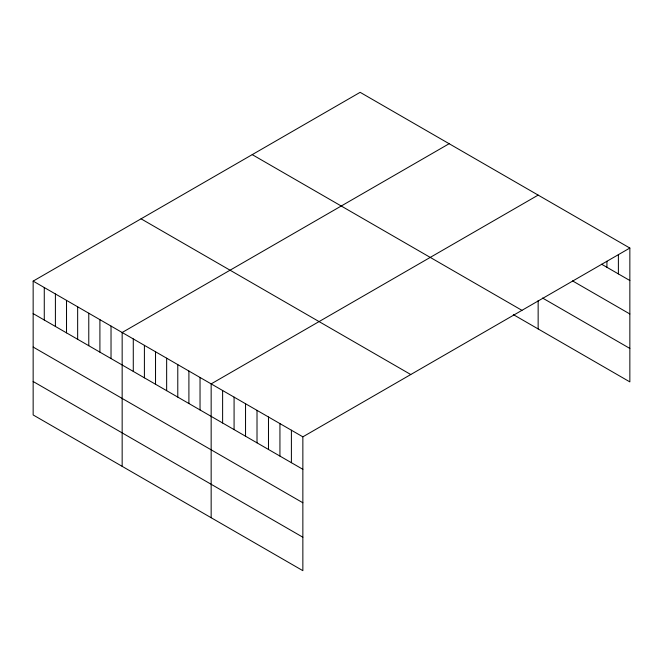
<?xml version="1.0" encoding="UTF-8"?>
<svg xmlns="http://www.w3.org/2000/svg" width="663" height="663" viewBox="0 0 663 663"><rect width="100%" height="100%" fill="white"/><g stroke="black" fill="none" stroke-linecap="round" stroke-linejoin="round"><path stroke-width="0.99" d="M629.85 248.045L302.858 436.834L302.858 570.669L33.15 414.955L33.15 281.112L360.142 92.331L629.85 248.045L629.85 381.888L513.328 314.61M449.141 143.714L122.158 332.503L122.158 466.338M538.149 195.104L211.157 383.885L211.157 517.728M601.631 264.239L629.85 280.524M572.534 280.888L629.85 313.972M542.558 298.035L629.85 348.44M252.23 154.628L521.947 310.342M141.053 218.815L410.77 374.529M33.15 281.112L302.858 436.834M33.15 313.599L302.858 469.313M33.15 347.047L302.858 502.761M33.15 381.507L302.858 537.221M618.388 254.625L618.388 273.91M606.927 261.197L606.927 267.288M538.149 300.563L538.149 328.939M291.397 430.212L291.397 462.691M279.935 423.599L279.935 456.078M268.474 416.977L268.474 449.456M257.012 410.356L257.012 442.843M245.542 403.742L245.542 436.221M234.08 397.12L234.08 429.607M222.619 390.507L222.619 422.986M200.035 377.462L200.035 409.941M188.905 371.04L188.905 403.518M177.783 364.617L177.783 397.096M166.653 358.194L166.653 390.673M155.532 351.771L155.532 384.25M144.401 345.348L144.401 377.827M133.28 338.926L133.28 371.404M111.028 326.08L111.028 358.559M99.906 319.657L99.906 352.136M88.776 313.234L88.776 345.713M77.654 306.812L77.654 339.29M66.524 300.389L66.524 332.867M55.402 293.966L55.402 326.445M44.272 287.535L44.272 320.022"/></g></svg>
